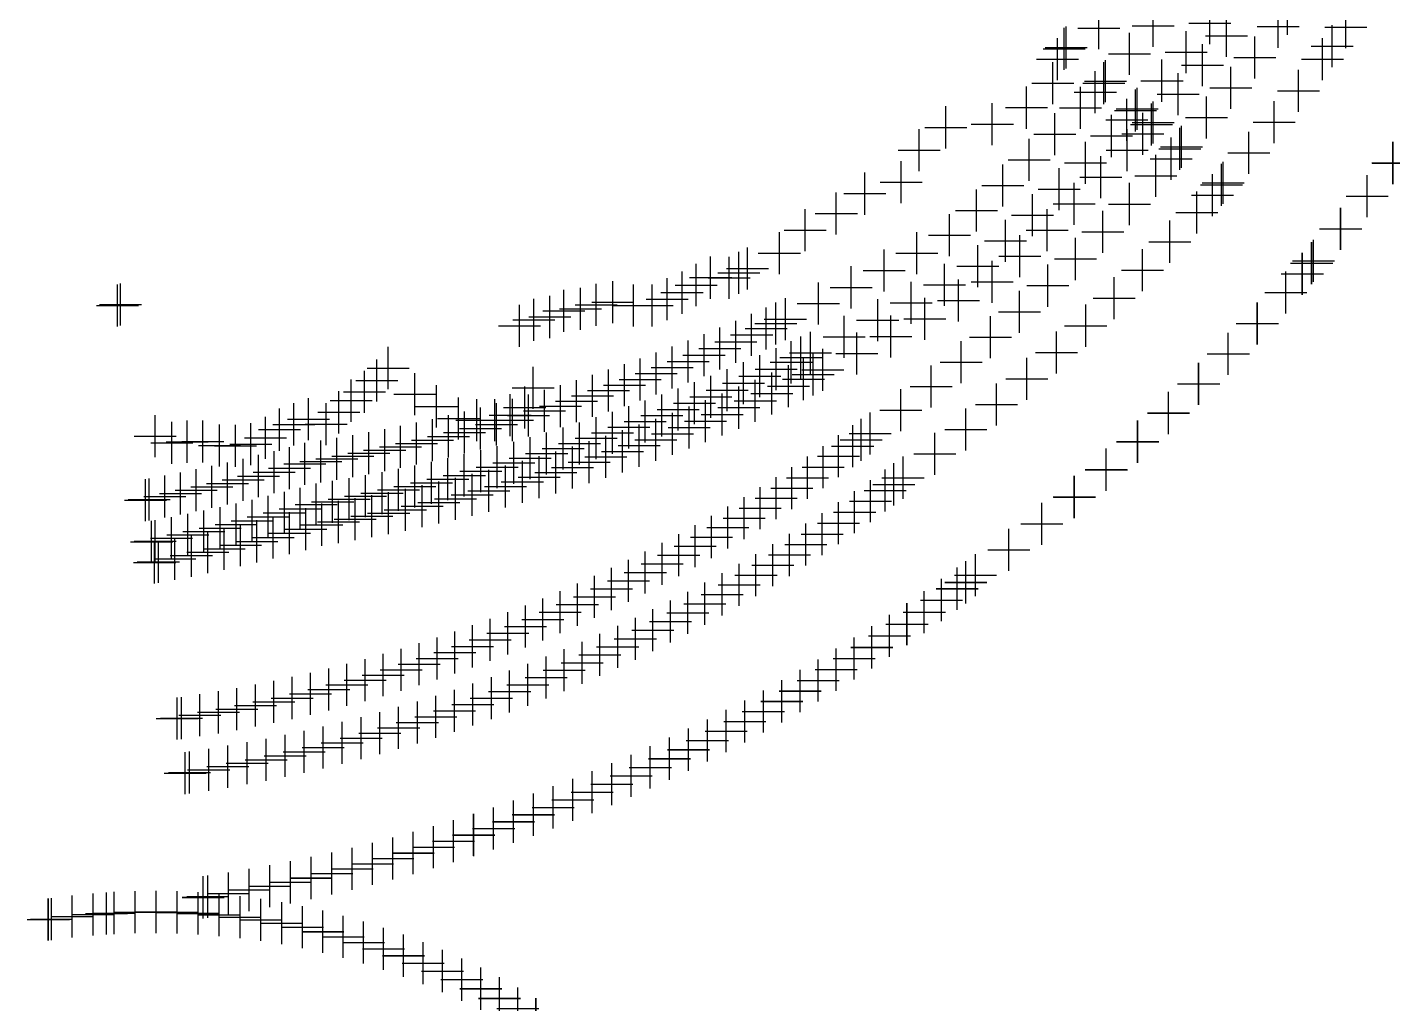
# Model space of a CAD drawing. Header units: metres. Extents: x 107442 to 107761, y 6433710 to 6434563.
# Drawn here: x 107565.6 to 107630.6, y 6434170.7 to 6434217.2 of the extents above; entities that cross this region are included whole.
import ezdxf

# ---------------------------------------------------------------- set-up
doc = ezdxf.new("R2010")
doc.units = ezdxf.units.M
doc.header["$PDMODE"] = 2
doc.header["$PDSIZE"] = 1

msp = doc.modelspace()

# ---------------------------------------------------------------- linework, layer by layer
for p in [(107621.851, 6434217.369, 94.64), (107621.851, 6434217.369, 94.64), (107625.55, 6434217.807, 94.999), (107616.573, 6434217.12, 94.744), (107619.164, 6434217.232, 95.18), (107619.164, 6434217.232, 95.18), (107622.646, 6434216.762, 94.64), (107622.646, 6434216.762, 94.64), (107625.102, 6434217.196, 95.018), (107628.325, 6434217.175, 95.629), (107614.924, 6434216.147, 94.638), (107615.024, 6434216.21, 94.644), (107620.729, 6434215.987, 94.68), (107620.729, 6434215.987, 94.68), (107627.679, 6434216.275, 95.654), (107614.612, 6434215.657, 94.679), (107618.04, 6434215.904, 95.22), (107618.04, 6434215.904, 95.22), (107621.512, 6434215.364, 94.68), (107621.512, 6434215.364, 94.68), (107623.996, 6434215.732, 95.065), (107627.218, 6434215.647, 95.674), (107614.393, 6434214.505, 94.862), (107616.409, 6434214.081, 95.276), (107616.409, 6434214.081, 95.276), (107616.812, 6434214.512, 95.263), (107616.812, 6434214.512, 95.263), (107616.89, 6434214.599, 95.26), (107616.89, 6434214.599, 95.26), (107619.58, 6434214.627, 94.72), (107619.58, 6434214.627, 94.72), (107622.861, 6434214.291, 95.111), (107626.08, 6434214.141, 95.72), (107620.35, 6434213.989, 94.72), (107620.35, 6434213.989, 94.72), (107613.142, 6434213.345, 94.88), (107615.698, 6434213.333, 95.3), (107615.698, 6434213.333, 95.3), (107617.912, 6434212.762, 94.776), (107617.912, 6434212.762, 94.776), (107618.325, 6434213.203, 94.763), (107618.325, 6434213.203, 94.763), (107618.404, 6434213.292, 94.76), (107618.404, 6434213.292, 94.76), (107621.698, 6434212.872, 95.158), (107609.292, 6434212.408, 94.451), (107611.509, 6434212.563, 94.77), (107614.486, 6434212.088, 95.34), (107614.486, 6434212.088, 95.34), (107618.664, 6434212.103, 94.776), (107618.664, 6434212.103, 94.776), (107619.081, 6434212.549, 94.763), (107619.081, 6434212.549, 94.763), (107619.161, 6434212.638, 94.76), (107619.161, 6434212.638, 94.76), (107624.913, 6434212.658, 95.767), (107617.185, 6434211.997, 94.8), (107617.185, 6434211.997, 94.8), (107620.506, 6434211.478, 95.204), (107608.031, 6434211.329, 94.47), (107613.259, 6434210.86, 95.38), (107613.259, 6434210.86, 95.38), (107617.929, 6434211.328, 94.8), (107617.929, 6434211.328, 94.8), (107620.014, 6434210.918, 95.225), (107620.425, 6434211.385, 95.207), (107623.717, 6434211.199, 95.813), (107615.947, 6434210.721, 94.84), (107615.947, 6434210.721, 94.84), (107619.287, 6434210.108, 95.257), (107630.569, 6434210.714, 95.271), (107630.571, 6434210.712, 95.861), (107630.572, 6434210.712, 95.861), (107630.572, 6434210.712, 95.861), (107630.572, 6434210.711, 95.861), (107607.18, 6434209.806, 94.647), (107612.015, 6434209.649, 95.42), (107612.015, 6434209.649, 95.42), (107614.691, 6434209.464, 94.88), (107614.691, 6434209.464, 94.88), (107616.677, 6434210.038, 94.84), (107616.677, 6434210.038, 94.84), (107622.408, 6434209.669, 95.863), (107622.491, 6434209.765, 95.86), (107605.448, 6434209.255, 94.5), (107621.985, 6434209.189, 95.881), (107629.339, 6434209.137, 95.318), (107629.341, 6434209.135, 95.908), (107629.342, 6434209.134, 95.908), (107629.342, 6434209.134, 95.908), (107629.343, 6434209.134, 95.908), (107604.089, 6434208.306, 94.496), (107610.755, 6434208.457, 95.46), (107610.755, 6434208.457, 95.46), (107613.419, 6434208.226, 94.92), (107613.419, 6434208.226, 94.92), (107615.408, 6434208.767, 94.88), (107615.408, 6434208.767, 94.88), (107618.041, 6434208.762, 95.307), (107621.238, 6434208.355, 95.912), (107602.603, 6434207.523, 94.445), (107614.122, 6434207.514, 94.92), (107614.122, 6434207.514, 94.92), (107628.078, 6434207.584, 95.365), (107628.081, 6434207.582, 95.954), (107628.081, 6434207.582, 95.955), (107628.081, 6434207.582, 95.954), (107628.082, 6434207.581, 95.955), (107609.478, 6434207.282, 95.5), (107609.478, 6434207.282, 95.5), (107612.131, 6434207.006, 94.96), (107612.131, 6434207.006, 94.96), (107616.769, 6434207.442, 95.355), (107619.956, 6434206.971, 95.963), (107601.378, 6434206.425, 94.502), (107607.923, 6434206.427, 95.44), (107607.923, 6434206.427, 95.44), (107612.819, 6434206.28, 94.96), (107612.819, 6434206.28, 94.96), (107599.869, 6434205.701, 94.447), (107606.363, 6434205.599, 95.38), (107606.363, 6434205.599, 95.38), (107610.825, 6434205.804, 95), (107610.825, 6434205.804, 95), (107615.47, 6434206.148, 95.4), (107618.648, 6434205.613, 96.01), (107626.699, 6434205.956, 95.415), (107626.701, 6434205.954, 96.005), (107626.702, 6434205.953, 96.004), (107626.702, 6434205.953, 96.004), (107626.703, 6434205.953, 96.005), (107626.787, 6434206.057, 95.411), (107626.789, 6434206.055, 96.001), (107626.79, 6434206.055, 96.001), (107626.79, 6434206.055, 96.001), (107626.791, 6434206.054, 96.002), (107597.423, 6434204.91, 94.287), (107598.111, 6434205.26, 94.303), (107598.996, 6434205.248, 94.423), (107599.445, 6434205.49, 94.434), (107609.24, 6434204.921, 94.94), (107609.24, 6434204.921, 94.94), (107611.498, 6434205.065, 95), (107611.498, 6434205.065, 95), (107626.253, 6434205.444, 95.433), (107626.255, 6434205.442, 96.023), (107626.256, 6434205.441, 96.022), (107626.256, 6434205.441, 96.022), (107626.257, 6434205.441, 96.023), (107596.748, 6434204.547, 94.278), (107604.8, 6434204.8, 95.32), (107604.8, 6434204.8, 95.32), (107614.146, 6434204.88, 95.442), (107617.312, 6434204.281, 96.055), (107625.465, 6434204.556, 95.464), (107625.467, 6434204.554, 96.054), (107625.468, 6434204.554, 96.054), (107625.468, 6434204.554, 96.054), (107625.469, 6434204.553, 96.054), (107569.894, 6434203.939, 91.893), (107570.033, 6434203.98, 91.891), (107591.127, 6434203.688, 93.783), (107591.921, 6434203.779, 93.854), (107592.671, 6434203.962, 93.902), (107593.46, 6434204.09, 93.968), (107594.434, 6434203.937, 94.119), (107595.333, 6434203.93, 94.232), (107596.043, 6434204.231, 94.256), (107603.234, 6434204.028, 95.26), (107603.234, 6434204.028, 95.26), (107607.65, 6434204.068, 94.88), (107607.65, 6434204.068, 94.88), (107609.898, 6434204.169, 94.94), (107609.898, 6434204.169, 94.94), (107612.797, 6434203.639, 95.482), (107589.022, 6434202.97, 93.709), (107589.695, 6434203.258, 93.718), (107590.454, 6434203.39, 93.773), (107601.217, 6434203.076, 95.183), (107601.217, 6434203.076, 95.183), (107601.664, 6434203.284, 95.2), (107601.664, 6434203.284, 95.2), (107606.056, 6434203.243, 94.82), (107606.056, 6434203.243, 94.82), (107608.293, 6434203.302, 94.88), (107608.293, 6434203.302, 94.88), (107615.95, 6434202.977, 96.098), (107624.113, 6434203.082, 95.515), (107624.116, 6434203.08, 96.105), (107624.116, 6434203.079, 96.104), (107624.116, 6434203.079, 96.104), (107624.117, 6434203.079, 96.105), (107600.061, 6434202.537, 95.14), (107600.061, 6434202.537, 95.14), (107600.758, 6434202.848, 95.168), (107600.758, 6434202.848, 95.168), (107604.458, 6434202.446, 94.76), (107604.458, 6434202.446, 94.76), (107606.683, 6434202.465, 94.82), (107606.683, 6434202.465, 94.82), (107611.424, 6434202.425, 95.519), (107598.551, 6434201.891, 95.08), (107598.551, 6434201.891, 95.08), (107599.306, 6434202.21, 95.11), (107599.306, 6434202.21, 95.11), (107602.857, 6434201.678, 94.7), (107602.857, 6434201.678, 94.7), (107605.07, 6434201.656, 94.76), (107605.07, 6434201.656, 94.76), (107614.563, 6434201.7, 96.138), (107597.038, 6434201.278, 95.02), (107597.038, 6434201.278, 95.02), (107597.795, 6434201.581, 95.05), (107597.795, 6434201.581, 95.05), (107601.941, 6434201.235, 94.668), (107601.941, 6434201.235, 94.668), (107602.4, 6434201.464, 94.683), (107602.4, 6434201.464, 94.683), (107610.026, 6434201.239, 95.554), (107622.733, 6434201.635, 95.563), (107622.735, 6434201.633, 96.153), (107622.736, 6434201.633, 96.152), (107622.736, 6434201.633, 96.152), (107622.736, 6434201.632, 96.153), (107582.225, 6434200.366, 93.641), (107582.776, 6434200.964, 93.551), (107594.764, 6434200.421, 94.93), (107594.764, 6434200.421, 94.93), (107595.523, 6434200.699, 94.96), (107595.523, 6434200.699, 94.96), (107596.281, 6434200.985, 94.99), (107596.281, 6434200.985, 94.99), (107600.45, 6434200.57, 94.61), (107600.45, 6434200.57, 94.61), (107601.225, 6434200.911, 94.64), (107601.225, 6434200.911, 94.64), (107602.533, 6434200.429, 94.668), (107602.533, 6434200.429, 94.668), (107602.991, 6434200.658, 94.683), (107602.991, 6434200.658, 94.683), (107603.453, 6434200.875, 94.7), (107603.453, 6434200.875, 94.7), (107613.15, 6434200.451, 96.175), (107581.644, 6434199.826, 93.717), (107584.035, 6434199.718, 93.955), (107589.668, 6434200.015, 94.446), (107593.246, 6434199.891, 94.87), (107593.246, 6434199.891, 94.87), (107594.006, 6434200.152, 94.9), (107594.006, 6434200.152, 94.9), (107598.898, 6434199.912, 94.55), (107598.898, 6434199.912, 94.55), (107599.674, 6434200.237, 94.58), (107599.674, 6434200.237, 94.58), (107601.022, 6434199.749, 94.61), (107601.022, 6434199.749, 94.61), (107601.808, 6434200.098, 94.64), (107601.808, 6434200.098, 94.64), (107608.606, 6434200.081, 95.585), (107621.323, 6434200.216, 95.608), (107621.325, 6434200.214, 96.198), (107621.326, 6434200.214, 96.198), (107621.326, 6434200.214, 96.198), (107621.327, 6434200.213, 96.198), (107581.013, 6434199.412, 93.761), (107585.068, 6434199.141, 94.185), (107589.264, 6434199.085, 94.615), (107589.264, 6434199.085, 94.615), (107590.967, 6434199.155, 94.78), (107590.967, 6434199.155, 94.78), (107591.727, 6434199.393, 94.81), (107591.727, 6434199.393, 94.81), (107592.487, 6434199.638, 94.84), (107592.487, 6434199.638, 94.84), (107597.341, 6434199.289, 94.49), (107597.341, 6434199.289, 94.49), (107598.12, 6434199.596, 94.52), (107598.12, 6434199.596, 94.52), (107599.449, 6434199.078, 94.55), (107599.449, 6434199.078, 94.55), (107600.236, 6434199.409, 94.58), (107600.236, 6434199.409, 94.58), (107611.713, 6434199.231, 96.209), (107578.982, 6434198.537, 93.805), (107580.422, 6434198.856, 93.844), (107586.124, 6434198.567, 94.418), (107586.993, 6434198.484, 94.522), (107586.993, 6434198.484, 94.522), (107587.838, 6434198.481, 94.714), (107588.579, 6434198.721, 94.753), (107588.686, 6434198.491, 94.69), (107588.686, 6434198.491, 94.69), (107589.446, 6434198.705, 94.72), (107589.446, 6434198.705, 94.72), (107589.446, 6434198.705, 94.72), (107590.207, 6434198.926, 94.75), (107590.207, 6434198.926, 94.75), (107595.002, 6434198.418, 94.4), (107595.002, 6434198.418, 94.4), (107595.782, 6434198.7, 94.43), (107595.782, 6434198.7, 94.43), (107596.562, 6434198.99, 94.46), (107596.562, 6434198.99, 94.46), (107597.872, 6434198.441, 94.49), (107597.872, 6434198.441, 94.49), (107598.661, 6434198.755, 94.52), (107598.661, 6434198.755, 94.52), (107607.163, 6434198.953, 95.615), (107619.886, 6434198.826, 95.651), (107619.888, 6434198.824, 96.241), (107619.889, 6434198.823, 96.241), (107619.889, 6434198.823, 96.241), (107619.889, 6434198.822, 96.241), (107577.595, 6434198.033, 93.821), (107578.289, 6434198.285, 93.812), (107579.825, 6434198.289, 93.93), (107586.405, 6434197.896, 94.6), (107586.405, 6434197.896, 94.6), (107587.165, 6434198.087, 94.63), (107587.165, 6434198.087, 94.63), (107587.165, 6434198.087, 94.63), (107587.925, 6434198.285, 94.66), (107587.925, 6434198.285, 94.66), (107593.439, 6434197.879, 94.34), (107593.439, 6434197.879, 94.34), (107594.221, 6434198.144, 94.37), (107594.221, 6434198.144, 94.37), (107596.291, 6434197.839, 94.43), (107596.291, 6434197.839, 94.43), (107597.082, 6434198.136, 94.46), (107597.082, 6434198.136, 94.46), (107605.697, 6434197.853, 95.641), (107610.252, 6434198.04, 96.241), (107571.688, 6434197.728, 93.512), (107572.48, 6434197.399, 93.637), (107573.212, 6434197.46, 93.666), (107573.956, 6434197.467, 93.71), (107574.746, 6434197.274, 93.807), (107575.505, 6434197.261, 93.86), (107576.244, 6434197.348, 93.889), (107576.935, 6434197.638, 93.868), (107583.364, 6434197.211, 94.48), (107583.364, 6434197.211, 94.48), (107584.124, 6434197.371, 94.51), (107584.124, 6434197.371, 94.51), (107584.884, 6434197.538, 94.54), (107584.884, 6434197.538, 94.54), (107585.644, 6434197.714, 94.57), (107585.644, 6434197.714, 94.57), (107591.093, 6434197.133, 94.25), (107591.093, 6434197.133, 94.25), (107591.875, 6434197.374, 94.28), (107591.875, 6434197.374, 94.28), (107592.658, 6434197.622, 94.31), (107592.658, 6434197.622, 94.31), (107594.708, 6434197.271, 94.37), (107594.708, 6434197.271, 94.37), (107595.5, 6434197.551, 94.4), (107595.5, 6434197.551, 94.4), (107604.867, 6434197.248, 95.654), (107605.276, 6434197.545, 95.648), (107618.421, 6434197.465, 95.691), (107618.423, 6434197.462, 96.281), (107618.423, 6434197.462, 96.281), (107618.423, 6434197.462, 96.281), (107618.424, 6434197.461, 96.281), (107579.57, 6434196.521, 94.33), (107579.57, 6434196.521, 94.33), (107580.328, 6434196.644, 94.36), (107580.328, 6434196.644, 94.36), (107581.087, 6434196.774, 94.39), (107581.087, 6434196.774, 94.39), (107581.846, 6434196.912, 94.42), (107581.846, 6434196.912, 94.42), (107582.605, 6434197.058, 94.45), (107582.605, 6434197.058, 94.45), (107588.744, 6434196.46, 94.16), (107588.744, 6434196.46, 94.16), (107589.527, 6434196.676, 94.19), (107589.527, 6434196.676, 94.19), (107590.31, 6434196.901, 94.22), (107590.31, 6434196.901, 94.22), (107592.33, 6434196.483, 94.28), (107592.33, 6434196.483, 94.28), (107593.123, 6434196.737, 94.31), (107593.123, 6434196.737, 94.31), (107593.916, 6434197, 94.34), (107593.916, 6434197, 94.34), (107604.194, 6434196.766, 95.665), (107608.768, 6434196.879, 96.27), (107576.607, 6434195.827, 94.28), (107576.607, 6434195.827, 94.28), (107577.344, 6434196.013, 94.287), (107577.344, 6434196.013, 94.287), (107578.079, 6434196.205, 94.293), (107578.079, 6434196.205, 94.293), (107578.812, 6434196.404, 94.3), (107578.812, 6434196.404, 94.3), (107586.393, 6434195.859, 94.07), (107586.393, 6434195.859, 94.07), (107587.177, 6434196.052, 94.1), (107587.177, 6434196.052, 94.1), (107587.96, 6434196.252, 94.13), (107587.96, 6434196.252, 94.13), (107590.742, 6434195.999, 94.22), (107590.742, 6434195.999, 94.22), (107591.536, 6434196.237, 94.25), (107591.536, 6434196.237, 94.25), (107603.461, 6434196.253, 95.676), (107616.929, 6434196.133, 95.728), (107616.931, 6434196.13, 96.318), (107616.931, 6434196.13, 96.318), (107616.931, 6434196.13, 96.318), (107616.932, 6434196.129, 96.318), (107574.386, 6434195.309, 94.26), (107574.386, 6434195.309, 94.26), (107575.128, 6434195.475, 94.267), (107575.128, 6434195.475, 94.267), (107575.868, 6434195.648, 94.273), (107575.868, 6434195.648, 94.273), (107583.26, 6434195.168, 93.95), (107583.26, 6434195.168, 93.95), (107584.044, 6434195.329, 93.98), (107584.044, 6434195.329, 93.98), (107584.827, 6434195.498, 94.01), (107584.827, 6434195.498, 94.01), (107585.61, 6434195.675, 94.04), (107585.61, 6434195.675, 94.04), (107588.358, 6434195.334, 94.13), (107588.358, 6434195.334, 94.13), (107589.153, 6434195.548, 94.16), (107589.153, 6434195.548, 94.16), (107589.947, 6434195.769, 94.19), (107589.947, 6434195.769, 94.19), (107601.975, 6434195.255, 95.696), (107602.721, 6434195.749, 95.686), (107606.827, 6434195.431, 96.304), (107607.261, 6434195.748, 96.297), (107571.233, 6434194.681, 94.232), (107571.233, 6434194.681, 94.232), (107571.4, 6434194.712, 94.233), (107571.4, 6434194.712, 94.233), (107572.149, 6434194.851, 94.24), (107572.149, 6434194.851, 94.24), (107572.896, 6434194.997, 94.247), (107572.896, 6434194.997, 94.247), (107573.642, 6434195.15, 94.253), (107573.642, 6434195.15, 94.253), (107580.13, 6434194.601, 93.83), (107580.13, 6434194.601, 93.83), (107580.912, 6434194.731, 93.86), (107580.912, 6434194.731, 93.86), (107581.695, 6434194.869, 93.89), (107581.695, 6434194.869, 93.89), (107582.478, 6434195.015, 93.92), (107582.478, 6434195.015, 93.92), (107585.178, 6434194.562, 94.01), (107585.178, 6434194.562, 94.01), (107585.973, 6434194.743, 94.04), (107585.973, 6434194.743, 94.04), (107586.768, 6434194.932, 94.07), (107586.768, 6434194.932, 94.07), (107587.563, 6434195.129, 94.1), (107587.563, 6434195.129, 94.1), (107601.223, 6434194.77, 95.704), (107605.721, 6434194.634, 96.32), (107606.418, 6434195.134, 96.31), (107615.41, 6434194.831, 95.763), (107615.412, 6434194.829, 96.353), (107615.413, 6434194.828, 96.353), (107615.413, 6434194.828, 96.353), (107615.414, 6434194.827, 96.353), (107577.07, 6434193.882, 93.78), (107577.07, 6434193.882, 93.78), (107577.832, 6434194.073, 93.787), (107577.832, 6434194.073, 93.787), (107578.591, 6434194.272, 93.793), (107578.591, 6434194.272, 93.793), (107579.349, 6434194.478, 93.8), (107579.349, 6434194.478, 93.8), (107581.999, 6434193.917, 93.89), (107581.999, 6434193.917, 93.89), (107582.794, 6434194.066, 93.92), (107582.794, 6434194.066, 93.92), (107583.588, 6434194.224, 93.95), (107583.588, 6434194.224, 93.95), (107584.383, 6434194.389, 93.98), (107584.383, 6434194.389, 93.98), (107600.465, 6434194.295, 95.713), (107604.961, 6434194.102, 96.331), (107574.776, 6434193.348, 93.76), (107574.776, 6434193.348, 93.76), (107575.543, 6434193.519, 93.767), (107575.543, 6434193.519, 93.767), (107576.307, 6434193.697, 93.773), (107576.307, 6434193.697, 93.773), (107578.847, 6434193.305, 93.793), (107578.847, 6434193.305, 93.793), (107579.617, 6434193.514, 93.8), (107579.617, 6434193.514, 93.8), (107580.411, 6434193.641, 93.83), (107580.411, 6434193.641, 93.83), (107581.205, 6434193.775, 93.86), (107581.205, 6434193.775, 93.86), (107598.932, 6434193.373, 95.727), (107599.702, 6434193.829, 95.72), (107604.194, 6434193.58, 96.342), (107613.866, 6434193.56, 95.795), (107613.868, 6434193.557, 96.385), (107613.869, 6434193.557, 96.385), (107613.869, 6434193.557, 96.385), (107613.87, 6434193.556, 96.385), (107571.52, 6434192.702, 93.732), (107571.52, 6434192.702, 93.732), (107571.692, 6434192.733, 93.733), (107571.692, 6434192.733, 93.733), (107572.466, 6434192.876, 93.74), (107572.466, 6434192.876, 93.74), (107573.238, 6434193.026, 93.747), (107573.238, 6434193.026, 93.747), (107574.008, 6434193.183, 93.753), (107574.008, 6434193.183, 93.753), (107576.527, 6434192.721, 93.773), (107576.527, 6434192.721, 93.773), (107577.302, 6434192.909, 93.78), (107577.302, 6434192.909, 93.78), (107578.076, 6434193.104, 93.787), (107578.076, 6434193.104, 93.787), (107598.157, 6434192.927, 95.733), (107602.642, 6434192.565, 96.36), (107603.421, 6434193.068, 96.351), (107573.408, 6434192.041, 93.747), (107573.408, 6434192.041, 93.747), (107574.191, 6434192.2, 93.753), (107574.191, 6434192.2, 93.753), (107574.971, 6434192.367, 93.76), (107574.971, 6434192.367, 93.76), (107575.75, 6434192.54, 93.767), (107575.75, 6434192.54, 93.767), (107596.59, 6434192.063, 95.744), (107597.376, 6434192.49, 95.739), (107601.856, 6434192.072, 96.368), (107612.297, 6434192.32, 95.824), (107612.299, 6434192.317, 96.414), (107612.3, 6434192.317, 96.414), (107612.3, 6434192.317, 96.414), (107612.3, 6434192.316, 96.414), (107571.663, 6434191.712, 93.732), (107571.663, 6434191.712, 93.732), (107571.838, 6434191.744, 93.733), (107571.838, 6434191.744, 93.733), (107572.624, 6434191.889, 93.74), (107572.624, 6434191.889, 93.74), (107595.799, 6434191.646, 95.748), (107601.064, 6434191.589, 96.376), (107594.202, 6434190.842, 95.754), (107595.003, 6434191.239, 95.752), (107599.463, 6434190.653, 96.389), (107600.267, 6434191.116, 96.383), (107610.245, 6434190.773, 95.858), (107610.247, 6434190.77, 96.448), (107610.247, 6434190.77, 96.448), (107610.247, 6434190.77, 96.448), (107610.248, 6434190.769, 96.448), (107610.704, 6434191.111, 95.851), (107610.705, 6434191.109, 96.441), (107610.706, 6434191.108, 96.441), (107610.706, 6434191.108, 96.441), (107610.707, 6434191.107, 96.441), (107592.585, 6434190.078, 95.758), (107593.396, 6434190.455, 95.757), (107598.654, 6434190.2, 96.394), (107609.838, 6434190.474, 95.864), (107609.84, 6434190.472, 96.454), (107609.84, 6434190.471, 96.454), (107609.84, 6434190.471, 96.454), (107609.841, 6434190.47, 96.454), (107590.95, 6434189.355, 95.759), (107591.77, 6434189.711, 95.759), (107597.019, 6434189.325, 96.404), (107597.84, 6434189.757, 96.399), (107608.272, 6434189.354, 95.886), (107608.274, 6434189.352, 96.476), (107608.275, 6434189.351, 96.476), (107608.275, 6434189.351, 96.476), (107608.275, 6434189.35, 96.476), (107609.089, 6434189.931, 95.875), (107609.091, 6434189.929, 96.465), (107609.091, 6434189.928, 96.465), (107609.091, 6434189.928, 96.465), (107609.092, 6434189.927, 96.465), (107589.297, 6434188.673, 95.758), (107590.126, 6434189.009, 95.759), (107596.194, 6434188.903, 96.407), (107607.449, 6434188.787, 95.896), (107607.45, 6434188.785, 96.486), (107607.451, 6434188.784, 96.486), (107607.451, 6434188.784, 96.486), (107607.451, 6434188.783, 96.486), (107587.628, 6434188.032, 95.754), (107588.465, 6434188.347, 95.756), (107594.528, 6434188.09, 96.412), (107595.364, 6434188.491, 96.41), (107606.618, 6434188.231, 95.906), (107606.619, 6434188.228, 96.496), (107606.62, 6434188.227, 96.496), (107606.62, 6434188.227, 96.496), (107606.621, 6434188.226, 96.496), (107585.944, 6434187.434, 95.747), (107586.788, 6434187.728, 95.75), (107593.688, 6434187.699, 96.414), (107605.78, 6434187.684, 95.915), (107605.782, 6434187.682, 96.505), (107605.782, 6434187.681, 96.505), (107605.782, 6434187.681, 96.505), (107605.783, 6434187.68, 96.505), (107584.246, 6434186.878, 95.737), (107585.097, 6434187.151, 95.742), (107591.993, 6434186.949, 96.415), (107592.842, 6434187.318, 96.415), (107604.936, 6434187.149, 95.923), (107604.937, 6434187.146, 96.513), (107604.938, 6434187.145, 96.513), (107604.938, 6434187.145, 96.513), (107604.938, 6434187.145, 96.513), (107581.674, 6434186.124, 95.718), (107582.534, 6434186.365, 95.725), (107583.392, 6434186.616, 95.731), (107590.28, 6434186.242, 96.413), (107591.138, 6434186.59, 96.414), (107603.227, 6434186.109, 95.938), (107603.228, 6434186.107, 96.528), (107603.229, 6434186.106, 96.528), (107603.229, 6434186.106, 96.528), (107603.23, 6434186.105, 96.528), (107604.085, 6434186.624, 95.931), (107604.086, 6434186.621, 96.521), (107604.087, 6434186.62, 96.521), (107604.087, 6434186.62, 96.521), (107604.087, 6434186.619, 96.521), (107579.076, 6434185.468, 95.692), (107579.945, 6434185.676, 95.702), (107580.811, 6434185.895, 95.71), (107588.55, 6434185.577, 96.409), (107589.417, 6434185.904, 96.412), (107602.363, 6434185.606, 95.944), (107602.365, 6434185.603, 96.534), (107602.365, 6434185.602, 96.534), (107602.365, 6434185.602, 96.534), (107602.366, 6434185.601, 96.534), (107576.456, 6434184.909, 95.661), (107577.332, 6434185.084, 95.672), (107578.205, 6434185.27, 95.683), (107586.804, 6434184.957, 96.402), (107587.679, 6434185.262, 96.406), (107601.493, 6434185.113, 95.95), (107601.494, 6434185.11, 96.54), (107601.495, 6434185.11, 96.54), (107601.495, 6434185.11, 96.54), (107601.495, 6434185.109, 96.54), (107572.737, 6434184.29, 95.607), (107572.934, 6434184.317, 95.61), (107573.817, 6434184.449, 95.624), (107574.699, 6434184.591, 95.637), (107575.578, 6434184.744, 95.649), (107585.043, 6434184.38, 96.393), (107585.925, 6434184.663, 96.398), (107599.734, 6434184.16, 95.959), (107599.736, 6434184.158, 96.549), (107599.736, 6434184.157, 96.549), (107599.736, 6434184.157, 96.549), (107599.737, 6434184.156, 96.549), (107600.617, 6434184.631, 95.955), (107600.618, 6434184.629, 96.545), (107600.619, 6434184.628, 96.545), (107600.619, 6434184.628, 96.545), (107600.619, 6434184.627, 96.545), (107582.377, 6434183.598, 96.373), (107583.269, 6434183.848, 96.38), (107584.158, 6434184.108, 96.387), (107598.846, 6434183.701, 95.963), (107598.848, 6434183.698, 96.553), (107598.848, 6434183.697, 96.553), (107598.848, 6434183.697, 96.553), (107598.849, 6434183.696, 96.553), (107579.684, 6434182.917, 96.348), (107580.584, 6434183.133, 96.357), (107581.482, 6434183.36, 96.366), (107597.953, 6434183.252, 95.966), (107597.954, 6434183.249, 96.556), (107597.954, 6434183.248, 96.556), (107597.954, 6434183.248, 96.556), (107597.955, 6434183.248, 96.556), (107576.968, 6434182.337, 96.317), (107577.876, 6434182.519, 96.328), (107578.781, 6434182.712, 96.338), (107596.149, 6434182.388, 95.97), (107596.15, 6434182.386, 96.56), (107596.15, 6434182.385, 96.56), (107596.15, 6434182.385, 96.56), (107596.151, 6434182.384, 96.56), (107597.053, 6434182.815, 95.968), (107597.055, 6434182.812, 96.558), (107597.055, 6434182.811, 96.558), (107597.055, 6434182.811, 96.558), (107597.056, 6434182.81, 96.558), (107573.112, 6434181.695, 96.262), (107573.317, 6434181.723, 96.266), (107574.232, 6434181.86, 96.279), (107575.146, 6434182.007, 96.292), (107576.058, 6434182.167, 96.305), (107594.324, 6434181.57, 95.971), (107594.325, 6434181.567, 96.561), (107594.325, 6434181.567, 96.561), (107594.325, 6434181.567, 96.561), (107594.326, 6434181.566, 96.562), (107595.239, 6434181.974, 95.971), (107595.24, 6434181.971, 96.561), (107595.241, 6434181.97, 96.561), (107595.241, 6434181.97, 96.561), (107595.241, 6434181.969, 96.561), (107593.404, 6434181.178, 95.971), (107593.405, 6434181.175, 96.561), (107593.405, 6434181.175, 96.561), (107593.405, 6434181.175, 96.561), (107593.406, 6434181.174, 96.561), (107591.55, 6434180.429, 95.968), (107591.551, 6434180.426, 96.558), (107591.551, 6434180.425, 96.558), (107591.551, 6434180.425, 96.558), (107591.551, 6434180.424, 96.559), (107592.479, 6434180.798, 95.97), (107592.48, 6434180.795, 96.56), (107592.481, 6434180.794, 96.56), (107592.481, 6434180.794, 96.56), (107592.481, 6434180.793, 96.56), (107589.677, 6434179.726, 95.963), (107589.678, 6434179.724, 96.553), (107589.678, 6434179.723, 96.553), (107589.678, 6434179.723, 96.553), (107589.679, 6434179.722, 96.553), (107590.616, 6434180.072, 95.966), (107590.617, 6434180.069, 96.556), (107590.617, 6434180.068, 96.556), (107590.617, 6434180.068, 96.556), (107590.617, 6434180.067, 96.556), (107587.788, 6434179.071, 95.955), (107587.789, 6434179.068, 96.545), (107587.789, 6434179.067, 96.545), (107587.789, 6434179.067, 96.545), (107587.789, 6434179.066, 96.545), (107588.734, 6434179.393, 95.959), (107588.735, 6434179.39, 96.549), (107588.736, 6434179.389, 96.549), (107588.736, 6434179.389, 96.549), (107588.736, 6434179.388, 96.55), (107585.882, 6434178.463, 95.944), (107585.883, 6434178.46, 96.534), (107585.884, 6434178.459, 96.534), (107585.884, 6434178.459, 96.534), (107585.884, 6434178.458, 96.535), (107586.837, 6434178.761, 95.95), (107586.838, 6434178.758, 96.54), (107586.838, 6434178.757, 96.54), (107586.838, 6434178.757, 96.54), (107586.838, 6434178.756, 96.54), (107582.998, 6434177.64, 95.923), (107582.998, 6434177.637, 96.513), (107582.999, 6434177.636, 96.513), (107582.999, 6434177.636, 96.513), (107582.999, 6434177.635, 96.514), (107583.963, 6434177.902, 95.931), (107583.963, 6434177.899, 96.521), (107583.964, 6434177.898, 96.521), (107583.964, 6434177.898, 96.521), (107583.964, 6434177.897, 96.521), (107584.924, 6434178.176, 95.938), (107584.925, 6434178.174, 96.528), (107584.925, 6434178.173, 96.528), (107584.925, 6434178.173, 96.528), (107584.926, 6434178.172, 96.528), (107581.058, 6434177.152, 95.906), (107581.059, 6434177.149, 96.496), (107581.059, 6434177.148, 96.496), (107581.059, 6434177.148, 96.496), (107581.059, 6434177.147, 96.496), (107582.029, 6434177.39, 95.915), (107582.03, 6434177.387, 96.505), (107582.03, 6434177.386, 96.505), (107582.03, 6434177.386, 96.505), (107582.031, 6434177.385, 96.505), (107578.127, 6434176.511, 95.875), (107578.128, 6434176.508, 96.465), (107578.128, 6434176.507, 96.465), (107578.128, 6434176.507, 96.465), (107578.128, 6434176.506, 96.465), (107579.107, 6434176.713, 95.886), (107579.108, 6434176.71, 96.476), (107579.108, 6434176.709, 96.476), (107579.108, 6434176.709, 96.476), (107579.108, 6434176.708, 96.476), (107580.084, 6434176.926, 95.896), (107580.085, 6434176.923, 96.486), (107580.085, 6434176.922, 96.486), (107580.085, 6434176.922, 96.486), (107580.085, 6434176.921, 96.487), (107573.966, 6434175.797, 95.821), (107573.966, 6434175.794, 96.411), (107573.966, 6434175.793, 96.411), (107573.966, 6434175.793, 96.411), (107573.967, 6434175.792, 96.411), (107574.187, 6434175.829, 95.824), (107574.187, 6434175.826, 96.414), (107574.187, 6434175.825, 96.414), (107574.187, 6434175.825, 96.414), (107574.187, 6434175.824, 96.415), (107575.175, 6434175.981, 95.838), (107575.175, 6434175.978, 96.428), (107575.176, 6434175.977, 96.428), (107575.176, 6434175.977, 96.428), (107575.176, 6434175.976, 96.428), (107576.161, 6434176.145, 95.851), (107576.162, 6434176.143, 96.441), (107576.162, 6434176.142, 96.441), (107576.162, 6434176.142, 96.441), (107576.162, 6434176.141, 96.441), (107577.146, 6434176.322, 95.863), (107577.146, 6434176.319, 96.453), (107577.146, 6434176.318, 96.453), (107577.146, 6434176.318, 96.453), (107577.146, 6434176.317, 96.454), (107569.738, 6434175.047, 96.36), (107569.738, 6434175.046, 96.36), (107569.738, 6434175.046, 96.36), (107569.738, 6434175.045, 96.36), (107569.738, 6434175.042, 95.77), (107570.737, 6434175.086, 96.382), (107570.737, 6434175.085, 96.381), (107570.737, 6434175.085, 96.381), (107570.737, 6434175.084, 96.382), (107570.737, 6434175.081, 95.792), (107571.737, 6434175.097, 96.403), (107571.737, 6434175.096, 96.403), (107571.737, 6434175.096, 96.403), (107571.737, 6434175.095, 96.403), (107571.737, 6434175.092, 95.813), (107572.737, 6434175.079, 96.425), (107572.737, 6434175.078, 96.424), (107572.737, 6434175.078, 96.424), (107572.737, 6434175.077, 96.425), (107572.737, 6434175.074, 95.835), (107573.736, 6434175.033, 96.447), (107573.736, 6434175.032, 96.446), (107573.736, 6434175.032, 96.446), (107573.736, 6434175.031, 96.446), (107573.736, 6434175.028, 95.857), (107566.605, 6434174.736, 96.291), (107566.605, 6434174.735, 96.291), (107566.605, 6434174.735, 96.291), (107566.605, 6434174.735, 96.291), (107566.606, 6434174.732, 95.701), (107566.753, 6434174.758, 96.294), (107566.753, 6434174.757, 96.294), (107566.753, 6434174.757, 96.294), (107566.753, 6434174.756, 96.294), (107566.753, 6434174.753, 95.704), (107567.745, 6434174.882, 96.316), (107567.745, 6434174.881, 96.316), (107567.745, 6434174.881, 96.316), (107567.745, 6434174.88, 96.316), (107567.745, 6434174.877, 95.726), (107568.74, 6434174.979, 96.338), (107568.74, 6434174.978, 96.338), (107568.74, 6434174.978, 96.338), (107568.74, 6434174.977, 96.338), (107568.741, 6434174.974, 95.748), (107569.367, 6434175.025, 96.352), (107569.367, 6434175.024, 96.351), (107569.367, 6434175.024, 96.351), (107569.367, 6434175.023, 96.352), (107569.367, 6434175.02, 95.762), (107574.733, 6434174.953, 95.878), (107574.734, 6434174.958, 96.468), (107574.734, 6434174.957, 96.468), (107574.734, 6434174.957, 96.468), (107574.734, 6434174.956, 96.468), (107575.728, 6434174.855, 96.49), (107575.728, 6434174.854, 96.489), (107575.728, 6434174.854, 96.489), (107575.728, 6434174.853, 96.49), (107575.728, 6434174.85, 95.9), (107576.719, 6434174.719, 95.921), (107576.72, 6434174.724, 96.512), (107576.72, 6434174.723, 96.511), (107576.72, 6434174.723, 96.511), (107576.72, 6434174.722, 96.511), (107577.706, 6434174.559, 95.943), (107577.707, 6434174.564, 96.533), (107577.707, 6434174.563, 96.533), (107577.707, 6434174.563, 96.533), (107577.707, 6434174.562, 96.533), (107578.688, 6434174.371, 95.965), (107578.689, 6434174.376, 96.555), (107578.689, 6434174.375, 96.554), (107578.689, 6434174.375, 96.554), (107578.689, 6434174.374, 96.555), (107579.665, 6434174.158, 96.576), (107579.665, 6434174.155, 95.986), (107579.666, 6434174.16, 96.576), (107579.666, 6434174.159, 96.576), (107579.666, 6434174.159, 96.576), (107580.635, 6434173.914, 96.598), (107580.635, 6434173.911, 96.008), (107580.636, 6434173.916, 96.598), (107580.636, 6434173.915, 96.598), (107580.636, 6434173.915, 96.598), (107581.597, 6434173.64, 96.03), (107581.598, 6434173.645, 96.62), (107581.598, 6434173.644, 96.619), (107581.598, 6434173.644, 96.619), (107581.598, 6434173.643, 96.62), (107582.551, 6434173.341, 96.051), (107582.552, 6434173.344, 96.641), (107582.553, 6434173.346, 96.641), (107582.553, 6434173.345, 96.641), (107582.553, 6434173.345, 96.641), (107583.497, 6434173.015, 96.073), (107583.498, 6434173.02, 96.663), (107583.498, 6434173.019, 96.662), (107583.498, 6434173.019, 96.662), (107583.498, 6434173.018, 96.663), (107584.432, 6434172.662, 96.095), (107584.433, 6434172.665, 96.684), (107584.434, 6434172.667, 96.685), (107584.434, 6434172.666, 96.684), (107584.434, 6434172.666, 96.684), (107585.358, 6434172.283, 96.116), (107585.359, 6434172.287, 96.706), (107585.359, 6434172.287, 96.706), (107585.359, 6434172.286, 96.706), (107585.36, 6434172.288, 96.706), (107586.272, 6434171.877, 96.138), (107586.273, 6434171.881, 96.727), (107586.273, 6434171.881, 96.727), (107586.273, 6434171.88, 96.728), (107586.274, 6434171.882, 96.728), (107587.174, 6434171.446, 96.159), (107587.175, 6434171.449, 96.749), (107587.175, 6434171.449, 96.749), (107587.175, 6434171.448, 96.749), (107587.176, 6434171.45, 96.75), (107588.063, 6434170.989, 96.181), (107588.064, 6434170.991, 96.771), (107588.065, 6434170.993, 96.771), (107588.065, 6434170.992, 96.771), (107588.065, 6434170.992, 96.771), (107588.939, 6434170.506, 96.203), (107588.94, 6434170.509, 96.793), (107588.941, 6434170.511, 96.793), (107588.941, 6434170.51, 96.792), (107588.941, 6434170.51, 96.792), (107589.801, 6434169.999, 96.224), (107589.802, 6434170.002, 96.814), (107589.803, 6434170.003, 96.814), (107589.803, 6434170.002, 96.814), (107589.803, 6434170.002, 96.814)]:
    msp.add_point(p)

doc.saveas('drawing.dxf')
